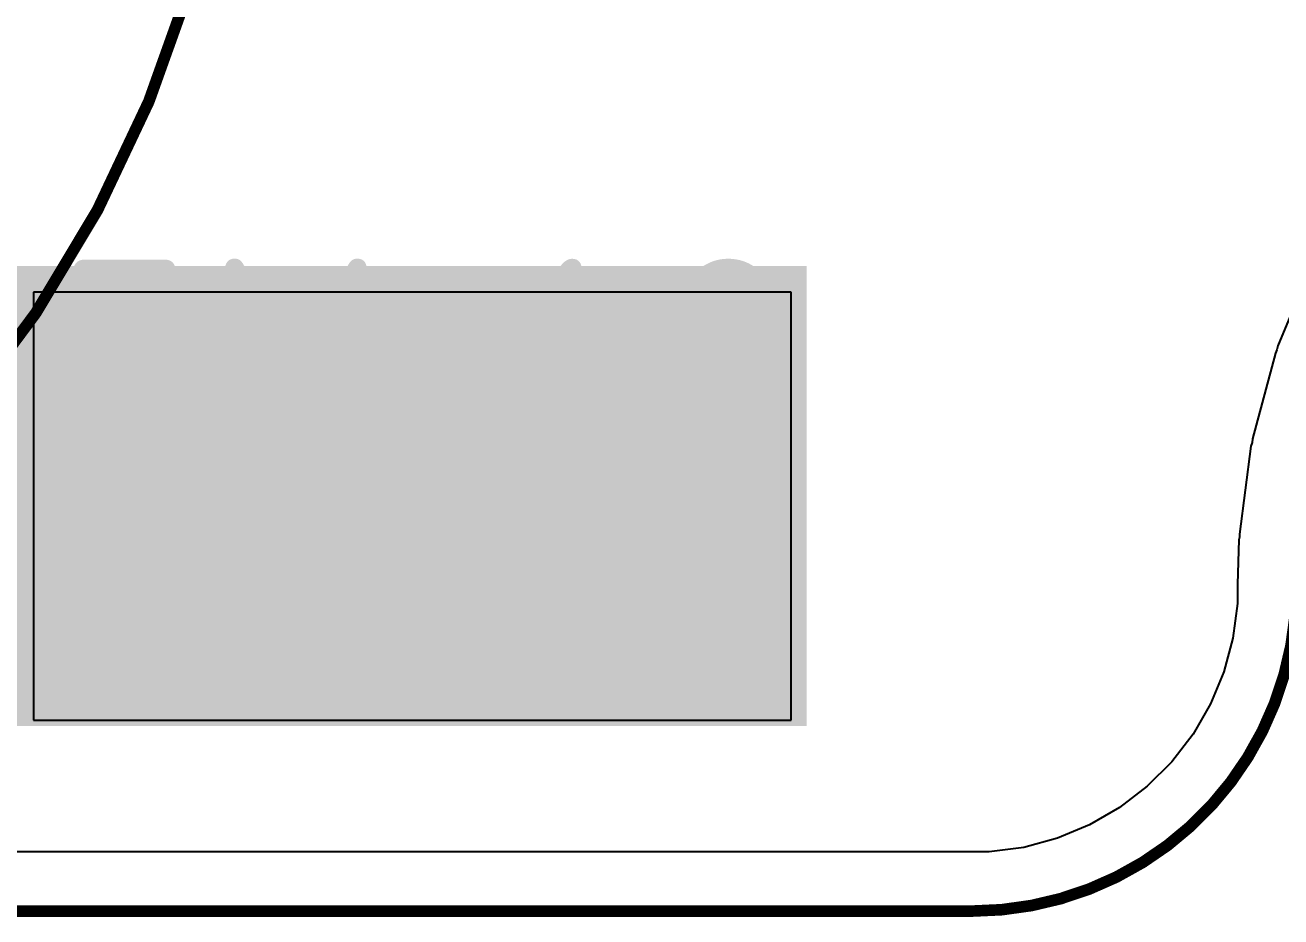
# Model space of a CAD drawing. Header units: millimetres. Extents: x 0 to 5337, y 0 to 5380.
# Drawn here: x 34.66 to 45.49, y -0.04 to 7.64 of the extents above; entities that cross this region are included whole.
import ezdxf

# ---------------------------------------------------------------- set-up
doc = ezdxf.new("R2010")
doc.units = ezdxf.units.MM
for name, color, linetype in [('BottomLayer', 5, 'Continuous'), ('Mechanical2', 216, 'Continuous'), ('TopLayer', 1, 'Continuous'), ('TopOverlay', 2, 'Continuous'), ('TopSolder', 216, 'Continuous')]:
    doc.layers.add(name, color=color, linetype=linetype)
doc.styles.add('GOST 26.008—85', font='', dxfattribs={"height": 0.2})
doc.styles.get('GOST 26.008—85').set_extended_font_data('GOST 26.008—85', bold=True)

msp = doc.modelspace()

# ---------------------------------------------------------------- hatches: boundary and pattern name
at = {"layer": 'TopSolder'}
msp.add_hatch(color=216, dxfattribs=at).paths.add_polyline_path([(34.579, 1.6), (41.4, 1.6), (41.4, 5.564), (34.579, 5.564)])

# ---------------------------------------------------------------- linework, layer by layer
at = {"layer": 'BottomLayer'}
for p, q in [((45.752, 5.58), (45.46, 4.875)), ((45.46, 4.875), (45.453, 4.842)), ((45.439, 4.812), (45.241, 4.075)), ((45.453, 4.842), (45.439, 4.812)), ((45.228, 4.01), (45.129, 3.254)), ((45.239, 4.042), (45.228, 4.01)), ((45.241, 4.075), (45.239, 4.042)), ((45.129, 3.254), (45.13, 3.228)), ((45.124, 3.204), (45.112, 2.822)), ((45.13, 3.228), (45.124, 3.204)), ((45.112, 2.822), (45.113, 2.814)), ((45.113, 2.814), (45.112, 2.806)), ((45.112, 2.806), (45.112, 2.656)), ((45.112, 2.656), (45.073, 2.358)), ((45.073, 2.358), (44.995, 2.068)), ((44.995, 2.068), (44.88, 1.791)), ((44.88, 1.791), (44.73, 1.531)), ((44.73, 1.531), (44.547, 1.293)), ((44.547, 1.293), (44.335, 1.081)), ((44.335, 1.081), (44.097, 0.898)), ((44.097, 0.898), (43.837, 0.748)), ((43.837, 0.748), (43.56, 0.633)), ((43.27, 0.555), (42.972, 0.516)), ((43.56, 0.633), (43.27, 0.555)), ((42.972, 0.516), (19.811, 0.516))]:
    msp.add_line(p, q, dxfattribs=at)
at = {"layer": 'Mechanical2', "const_width": 0.1}
msp.add_lwpolyline([(45.621, 2.806, -0.414214), (42.822, 0.006)], format="xyb", dxfattribs=at)
msp.add_lwpolyline([(19.962, 0.006), (42.822, 0.006)], dxfattribs=at)
at = {"layer": 'Mechanical2', "const_width": 0.05}
msp.add_lwpolyline([(42.797, 0.006, 1), (42.847, 0.006, 1)], format="xyb", close=True, dxfattribs=at)
msp.add_lwpolyline([(42.797, 0.006, 1), (42.847, 0.006, 1)], format="xyb", close=True, dxfattribs=at)
at = {"layer": 'TopLayer'}
for p, q in [((45.752, 5.58), (45.46, 4.875)), ((41.265, 5.339), (34.735, 5.339)), ((34.735, 5.339), (34.735, 1.65)), ((41.265, 1.65), (41.265, 5.339)), ((45.46, 4.875), (45.453, 4.842)), ((45.439, 4.812), (45.241, 4.075)), ((45.453, 4.842), (45.439, 4.812)), ((45.228, 4.01), (45.129, 3.254)), ((45.239, 4.042), (45.228, 4.01)), ((45.241, 4.075), (45.239, 4.042)), ((45.129, 3.254), (45.13, 3.228)), ((45.124, 3.204), (45.112, 2.822)), ((45.13, 3.228), (45.124, 3.204)), ((45.112, 2.822), (45.113, 2.814)), ((45.113, 2.814), (45.112, 2.806)), ((45.112, 2.806), (45.112, 2.656)), ((45.112, 2.656), (45.073, 2.358)), ((45.073, 2.358), (44.995, 2.068)), ((44.995, 2.068), (44.88, 1.791)), ((44.88, 1.791), (44.73, 1.531)), ((34.735, 1.65), (41.265, 1.65)), ((44.73, 1.531), (44.547, 1.293)), ((44.547, 1.293), (44.335, 1.081)), ((44.335, 1.081), (44.097, 0.898)), ((44.097, 0.898), (43.837, 0.748)), ((43.837, 0.748), (43.56, 0.633)), ((43.27, 0.555), (42.972, 0.516)), ((43.56, 0.633), (43.27, 0.555)), ((42.972, 0.516), (19.811, 0.516))]:
    msp.add_line(p, q, dxfattribs=at)
at = {"layer": 'TopOverlay', "const_width": 0.1}
msp.add_lwpolyline([(36.53, 11.008, 1), (15.48, 11.008, 1)], format="xyb", close=True, dxfattribs=at)

# ---------------------------------------------------------------- texts
at = {"layer": 'TopLayer', "style": 'GOST 26.008—85'}
for s, p in [('БМ-1.2', (34.885, 3.626)), ('2021', (34.885, 1.8))]:
    msp.add_text(s, height=2, dxfattribs=at).set_placement(p)

doc.saveas('drawing.dxf')
